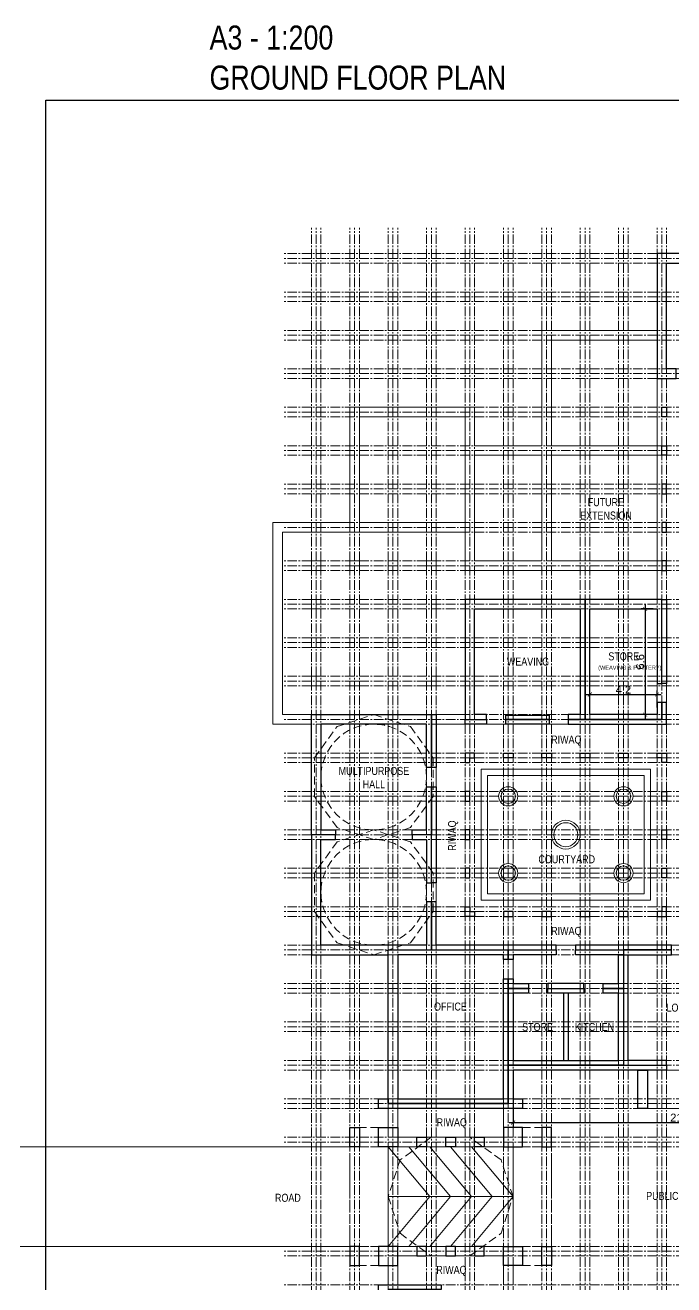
# Model space of a CAD drawing. Header units: millimetres. Extents: x 19 to 1143, y 22 to 444.
# Drawn here: x 191.1 to 231.7, y 170 to 248.7 of the extents above; entities that cross this region are included whole.
import ezdxf

# ---------------------------------------------------------------- set-up
doc = ezdxf.new("R2010")
doc.units = ezdxf.units.MM
doc.linetypes.add('ACAD_ISO04W100', pattern=[30, 24, -3, 0, -3])
doc.linetypes.add('HIDDEN', pattern=[0.375, 0.25, -0.125])
for name, color, linetype, lineweight in [('Above', 31, 'Continuous', 15), ('Elevation 1', 41, 'Continuous', 15), ('Elevation 2', 45, 'Continuous', 9), ('Future expansion', 63, 'Continuous', 9), ('Grid', 115, 'ACAD_ISO04W100', 5), ('Road', 252, 'Continuous', 13), ('Wall', 42, 'Continuous', 30)]:
    doc.layers.add(name, color=color, linetype=linetype, lineweight=lineweight)
doc.layers.add('Dimension', color=133, linetype='Continuous')
doc.layers.add('Text', color=254, linetype='Continuous')
doc.styles.add('1', font='arial.ttf')
doc.styles.add('THAI', font='', dxfattribs={"width": 0.8})
doc.styles.get('THAI').set_extended_font_data('VNI-Avo')
doc.dimstyles.new('A3-100', dxfattribs={"dimtxt": 0.5, "dimasz": 0.25, "dimexe": 0.25, "dimexo": 0.25, "dimgap": 0.05, "dimtad": 1, "dimdec": 1, "dimzin": 0, "dimdsep": 46, "dimtxsty": '1', "dimblk": 'ARCHTICK', "dimcen": 0.1, "dimdle": 0.25, "dimclrd": 256, "dimclre": 256, "dimclrt": 256, "dimadec": 0, "dimazin": 0, "dimtfac": 1, "dimtdec": 1, "dimtofl": 0, "dimtmove": 0, "dimatfit": 3, "dimldrblk": 'ARCHTICK', "dimfxl": 1, "dimtfillclr": 256, "dimtolj": 1, "dimtzin": 0, "dimarcsym": 0})

# ---------------------------------------------------------------- blocks, each defined once
blk = doc.blocks.new('_ArchTick')
at = {"color": 0, "linetype": 'ByBlock', "const_width": 0.15}
blk.add_lwpolyline([(-0.5, -0.5), (0.5, 0.5)], dxfattribs=at)
blk = doc.blocks.new('*D7')
at = {"layer": 'Defpoints', "color": 0, "transparency": 16777216}
for p in [(230.617, 212.182), (229.873, 205.582), (230.617, 205.582)]:
    blk.add_point(p, dxfattribs=at)
at = {"layer": 'Dimension', "lineweight": -2, "transparency": 16777216}
for p, q in [((230.367, 212.182), (229.623, 212.182)), ((229.873, 212.432), (229.873, 205.332)), ((230.367, 205.582), (229.623, 205.582))]:
    blk.add_line(p, q, dxfattribs=at)
at = {"layer": 'Dimension', "lineweight": -2, "transparency": 16777216, "xscale": 0.25, "yscale": 0.25, "zscale": 0.25}
for p, rotation in [((229.873, 212.182), 90), ((229.873, 205.582), 270)]:
    blk.add_blockref('_ArchTick', p, dxfattribs=dict(at, rotation=rotation))
at = {"layer": 'Dimension', "transparency": 16777216, "insert": (229.568, 208.882), "char_height": 0.5, "attachment_point": 5, "rotation": 90, "style": '1'}
blk.add_mtext('\\A1;6.6', dxfattribs=at)
blk = doc.blocks.new('*D8')
at = {"layer": 'Defpoints', "color": 0, "transparency": 16777216}
for p in [(230.617, 206.842), (226.417, 205.773), (230.617, 205.773)]:
    blk.add_point(p, dxfattribs=at)
at = {"layer": 'Dimension', "lineweight": -2, "transparency": 16777216}
for p, q in [((226.417, 206.023), (226.417, 207.092)), ((230.617, 206.023), (230.617, 207.092)), ((226.167, 206.842), (230.867, 206.842))]:
    blk.add_line(p, q, dxfattribs=at)
at = {"layer": 'Dimension', "lineweight": -2, "transparency": 16777216, "xscale": 0.25, "yscale": 0.25, "zscale": 0.25, "rotation": 180}
blk.add_blockref('_ArchTick', (226.417, 206.842), dxfattribs=at)
at = {"layer": 'Dimension', "lineweight": -2, "transparency": 16777216, "xscale": 0.25, "yscale": 0.25, "zscale": 0.25}
blk.add_blockref('_ArchTick', (230.617, 206.842), dxfattribs=at)
at = {"layer": 'Dimension', "transparency": 16777216, "insert": (228.517, 207.143), "char_height": 0.5, "attachment_point": 5, "style": '1'}
blk.add_mtext('\\A1;4.2', dxfattribs=at)
blk = doc.blocks.new('*D10')
at = {"layer": 'Defpoints', "color": 0, "transparency": 16777216}
for p in [(221.617, 183.382), (242.617, 183.573), (242.617, 180.095)]:
    blk.add_point(p, dxfattribs=at)
at = {"layer": 'Dimension', "lineweight": -2, "transparency": 16777216}
for p, q in [((221.617, 183.132), (221.617, 179.845)), ((242.617, 183.323), (242.617, 179.845)), ((221.367, 180.095), (242.867, 180.095))]:
    blk.add_line(p, q, dxfattribs=at)
at = {"layer": 'Dimension', "lineweight": -2, "transparency": 16777216, "xscale": 0.25, "yscale": 0.25, "zscale": 0.25, "rotation": 180}
blk.add_blockref('_ArchTick', (221.617, 180.095), dxfattribs=at)
at = {"layer": 'Dimension', "lineweight": -2, "transparency": 16777216, "xscale": 0.25, "yscale": 0.25, "zscale": 0.25}
blk.add_blockref('_ArchTick', (242.617, 180.095), dxfattribs=at)
at = {"layer": 'Dimension', "transparency": 16777216, "insert": (232.117, 180.4), "char_height": 0.5, "attachment_point": 5, "style": '1'}
blk.add_mtext('\\A1;21.0', dxfattribs=at)

msp = doc.modelspace()

# ---------------------------------------------------------------- linework, layer by layer
msp.add_lwpolyline([(192.417, 149.975), (192.417, 243.975), (271.817, 243.975), (271.817, 149.975)], close=True)
at = {"layer": 'Above', "linetype": 'HIDDEN', "ltscale": 2}
for p, q in [((214.417, 180.982), (214.417, 179.782)), ((221.017, 180.982), (221.017, 179.782)), ((221.617, 180.982), (221.617, 179.782)), ((213.217, 179.782), (212.017, 179.782)), ((222.217, 179.782), (223.417, 179.782)), ((214.417, 179.182), (215.617, 179.182)), ((216.217, 179.182), (217.417, 179.182)), ((218.017, 179.182), (219.217, 179.182)), ((219.817, 179.182), (221.017, 179.182)), ((211.417, 172.364), (211.417, 178.582)), ((213.217, 178.582), (212.017, 178.582)), ((222.217, 178.582), (223.417, 178.582)), ((224.017, 172.364), (224.017, 178.582)), ((213.217, 172.364), (212.017, 172.364)), ((222.217, 172.364), (223.417, 172.364)), ((214.417, 171.764), (215.617, 171.764)), ((216.217, 171.764), (217.417, 171.764)), ((218.017, 171.764), (219.217, 171.764)), ((219.817, 171.764), (221.017, 171.764)), ((213.217, 171.164), (212.017, 171.164)), ((214.417, 169.964), (214.417, 171.164)), ((221.017, 169.964), (221.017, 171.164)), ((221.617, 169.964), (221.617, 171.164)), ((222.217, 171.164), (223.417, 171.164))]:
    msp.add_line(p, q, dxfattribs=at)
for points in [[(212.917, 197.782), (210.625, 198.527), (209.208, 200.477), (209.208, 202.887), (210.625, 204.837), (212.917, 205.582), (215.209, 204.837), (216.626, 202.887), (216.626, 200.477), (215.209, 198.527)], [(212.917, 198.382), (210.625, 197.637), (209.208, 195.687), (209.208, 193.277), (210.625, 191.327), (212.917, 190.582), (215.209, 191.327), (216.626, 193.277), (216.626, 195.687), (215.209, 197.637)], [(221.617, 175.473), (220.872, 177.766), (218.922, 179.182), (216.512, 179.182), (214.562, 177.766), (213.817, 175.473), (214.562, 173.181), (216.512, 171.764), (218.922, 171.764), (220.872, 173.181)]]:
    msp.add_lwpolyline(points, close=True, dxfattribs=at)
for centre in [(212.917, 201.682), (212.917, 194.482)]:
    msp.add_circle(centre, 3.3, dxfattribs=at)
at = {"layer": 'Elevation 1'}
for p, q in [((230.617, 212.782), (230.617, 226.582)), ((231.217, 206.332), (231.217, 207.532)), ((218.617, 205.582), (216.817, 205.582)), ((218.617, 204.982), (216.817, 204.982)), ((219.967, 204.982), (221.167, 204.982)), ((223.867, 204.982), (225.067, 204.982)), ((216.817, 202.282), (216.817, 201.082)), ((216.817, 195.082), (216.817, 193.882)), ((224.317, 191.182), (225.517, 191.182)), ((231.517, 191.182), (232.717, 191.182)), ((231.517, 190.582), (232.717, 190.582)), ((221.617, 189.082), (221.617, 190.282)), ((222.592, 188.782), (223.792, 188.782)), ((226.042, 188.782), (227.242, 188.782)), ((231.217, 183.382), (233.017, 183.382)), ((213.817, 180.982), (213.817, 179.782)), ((214.417, 178.582), (215.617, 178.582)), ((216.217, 178.582), (217.417, 178.582)), ((218.017, 178.582), (219.217, 178.582)), ((219.817, 178.582), (221.017, 178.582)), ((221.617, 178.582), (221.617, 172.364)), ((214.417, 172.364), (215.617, 172.364)), ((216.217, 172.364), (217.417, 172.364)), ((218.017, 172.364), (219.217, 172.364)), ((219.817, 172.364), (221.017, 172.364)), ((213.817, 169.964), (213.817, 171.164))]:
    msp.add_line(p, q, dxfattribs=at)
for points in [[(230.217, 202.182), (219.617, 202.182), (219.617, 193.982), (230.217, 193.982)], [(229.817, 201.782), (220.017, 201.782), (220.017, 194.382), (229.817, 194.382)]]:
    msp.add_lwpolyline(points, close=True, dxfattribs=at)
at = {"layer": 'Elevation 2'}
msp.add_line((230.017, 180.982), (234.217, 180.982), dxfattribs=at)
for centre, radius in [((221.317, 200.482), 0.6), ((221.317, 200.482), 0.45), ((228.517, 200.482), 0.6), ((228.517, 200.482), 0.45), ((224.917, 198.082), 0.9), ((224.917, 198.082), 0.75), ((221.317, 195.682), 0.6), ((221.317, 195.682), 0.45), ((228.517, 195.682), 0.6), ((228.517, 195.682), 0.45)]:
    msp.add_circle(centre, radius, dxfattribs=at)
at = {"layer": 'Future expansion'}
for p, q in [((223.417, 229.582), (223.417, 222.382)), ((223.417, 229.582), (230.617, 229.582)), ((223.417, 229.582), (230.617, 229.582)), ((224.017, 228.982), (230.617, 228.982)), ((224.017, 228.982), (224.017, 222.382)), ((219.217, 224.782), (211.417, 224.782)), ((211.417, 224.782), (211.417, 217.582)), ((219.217, 222.382), (219.217, 224.782)), ((218.617, 224.182), (212.017, 224.182)), ((212.017, 224.182), (212.017, 217.582)), ((218.617, 217.582), (218.617, 224.182)), ((219.217, 222.382), (223.417, 222.382)), ((224.017, 222.382), (230.917, 222.382)), ((223.417, 221.782), (219.217, 221.782)), ((219.217, 215.182), (219.217, 221.782)), ((223.417, 221.782), (223.417, 215.182)), ((224.017, 221.782), (230.917, 221.782)), ((224.017, 221.782), (224.017, 215.182)), ((206.617, 217.582), (211.417, 217.582)), ((206.617, 204.982), (206.617, 217.582)), ((212.017, 217.582), (218.617, 217.582)), ((207.217, 216.982), (218.617, 216.982)), ((207.217, 205.582), (207.217, 216.982)), ((218.617, 214.582), (218.617, 216.982)), ((223.417, 215.182), (219.217, 215.182)), ((224.017, 215.182), (230.917, 215.182)), ((218.617, 214.582), (230.917, 214.582)), ((207.217, 205.582), (209.017, 205.582)), ((206.617, 204.982), (209.017, 204.982))]:
    msp.add_line(p, q, dxfattribs=at)
for points in [[(209.017, 215.182), (209.017, 214.582), (209.317, 214.582), (209.317, 214.882), (209.617, 214.882), (209.617, 215.182)], [(211.417, 215.182), (212.017, 215.182), (212.017, 214.882), (211.417, 214.882)], [(213.817, 215.182), (214.417, 215.182), (214.417, 214.882), (213.817, 214.882)], [(216.817, 215.182), (216.817, 214.582), (216.517, 214.582), (216.517, 214.882), (216.217, 214.882), (216.217, 215.182)], [(209.017, 212.782), (209.317, 212.782), (209.317, 212.182), (209.017, 212.182)], [(216.517, 212.782), (216.817, 212.782), (216.817, 212.182), (216.517, 212.182)], [(209.017, 210.382), (209.317, 210.382), (209.317, 209.782), (209.017, 209.782)], [(216.517, 210.382), (216.817, 210.382), (216.817, 209.782), (216.517, 209.782)], [(209.017, 207.382), (209.017, 207.982), (209.317, 207.982), (209.317, 207.682), (209.617, 207.682), (209.617, 207.382)], [(216.817, 207.382), (216.817, 207.982), (216.517, 207.982), (216.517, 207.682), (216.217, 207.682), (216.217, 207.382)], [(211.417, 207.382), (212.017, 207.382), (212.017, 207.682), (211.417, 207.682)], [(213.817, 207.382), (214.417, 207.382), (214.417, 207.682), (213.817, 207.682)]]:
    msp.add_lwpolyline(points, close=True, dxfattribs=at)
at = {"layer": 'Grid', "ltscale": 0.025}
for p, q in [((209.017, 157.582), (209.017, 235.987)), ((209.317, 157.582), (209.317, 235.987)), ((209.617, 157.582), (209.617, 235.987)), ((211.417, 157.582), (211.417, 235.987)), ((211.717, 157.582), (211.717, 235.987)), ((212.017, 157.582), (212.017, 235.987)), ((213.817, 157.582), (213.817, 235.987)), ((214.117, 157.582), (214.117, 235.987)), ((214.417, 157.582), (214.417, 235.987)), ((216.217, 157.582), (216.217, 235.987)), ((216.517, 157.582), (216.517, 235.987)), ((216.817, 157.582), (216.817, 235.987)), ((218.617, 157.582), (218.617, 235.987)), ((218.917, 157.582), (218.917, 235.987)), ((219.217, 157.582), (219.217, 235.987)), ((221.017, 157.582), (221.017, 235.987)), ((221.317, 157.582), (221.317, 235.987)), ((221.617, 157.582), (221.617, 235.987)), ((223.417, 157.582), (223.417, 235.987)), ((223.717, 157.582), (223.717, 235.987)), ((224.017, 157.582), (224.017, 235.987)), ((225.817, 157.582), (225.817, 235.987)), ((226.117, 157.582), (226.117, 235.987)), ((226.417, 157.582), (226.417, 235.987)), ((228.217, 157.582), (228.217, 235.987)), ((228.517, 157.582), (228.517, 235.987)), ((228.817, 157.582), (228.817, 235.987)), ((230.617, 157.582), (230.617, 235.987)), ((230.917, 157.582), (230.917, 235.987)), ((231.217, 157.582), (231.217, 235.987)), ((252.217, 234.382), (207.217, 234.382)), ((252.217, 234.082), (207.217, 234.082)), ((252.217, 233.782), (207.217, 233.782)), ((252.217, 231.982), (207.217, 231.982)), ((252.217, 231.682), (207.217, 231.682)), ((252.217, 231.382), (207.217, 231.382)), ((252.217, 229.582), (207.217, 229.582)), ((252.217, 229.282), (207.217, 229.282)), ((252.217, 228.982), (207.217, 228.982)), ((252.217, 227.182), (207.217, 227.182)), ((252.217, 226.882), (207.217, 226.882)), ((252.217, 226.582), (207.217, 226.582)), ((252.217, 224.782), (207.217, 224.782)), ((252.217, 224.482), (207.217, 224.482)), ((252.217, 224.182), (207.217, 224.182)), ((252.217, 222.382), (207.217, 222.382)), ((252.217, 222.082), (207.217, 222.082)), ((252.217, 221.782), (207.217, 221.782)), ((252.217, 219.982), (207.217, 219.982)), ((252.217, 219.682), (207.217, 219.682)), ((252.217, 219.382), (207.217, 219.382)), ((252.217, 217.582), (207.217, 217.582)), ((252.217, 217.282), (207.217, 217.282)), ((252.217, 216.982), (207.217, 216.982)), ((252.217, 215.182), (207.217, 215.182)), ((252.217, 214.882), (207.217, 214.882)), ((252.217, 214.582), (207.217, 214.582)), ((252.217, 212.782), (207.217, 212.782)), ((252.217, 212.482), (207.217, 212.482)), ((252.217, 212.182), (207.217, 212.182)), ((252.217, 210.382), (207.217, 210.382)), ((252.217, 210.082), (207.217, 210.082)), ((252.217, 209.782), (207.217, 209.782)), ((252.217, 207.982), (207.217, 207.982)), ((252.217, 207.682), (207.217, 207.682)), ((252.217, 207.382), (207.217, 207.382)), ((252.217, 205.582), (207.217, 205.582)), ((252.217, 205.282), (207.217, 205.282)), ((252.217, 204.982), (207.217, 204.982)), ((252.217, 203.182), (207.217, 203.182)), ((252.217, 202.882), (207.217, 202.882)), ((252.217, 202.582), (207.217, 202.582)), ((252.217, 200.782), (207.217, 200.782)), ((252.217, 200.482), (207.217, 200.482)), ((252.217, 200.182), (207.217, 200.182)), ((252.217, 198.382), (207.217, 198.382)), ((252.217, 198.082), (207.217, 198.082)), ((252.217, 197.782), (207.217, 197.782)), ((252.217, 195.982), (207.217, 195.982)), ((252.217, 195.682), (207.217, 195.682)), ((252.217, 195.382), (207.217, 195.382)), ((252.217, 193.582), (207.217, 193.582)), ((252.217, 193.282), (207.217, 193.282)), ((252.217, 192.982), (207.217, 192.982)), ((252.217, 191.182), (207.217, 191.182)), ((252.217, 190.882), (207.217, 190.882)), ((252.217, 190.582), (207.217, 190.582)), ((252.217, 188.782), (207.217, 188.782)), ((252.217, 188.482), (207.217, 188.482)), ((252.217, 188.182), (207.217, 188.182)), ((252.217, 186.382), (207.217, 186.382)), ((252.217, 186.082), (207.217, 186.082)), ((252.217, 185.782), (207.217, 185.782)), ((252.217, 183.982), (207.217, 183.982)), ((252.217, 183.682), (207.217, 183.682)), ((252.217, 183.382), (207.217, 183.382)), ((252.217, 181.582), (207.217, 181.582)), ((252.217, 181.282), (207.217, 181.282)), ((252.217, 180.982), (207.217, 180.982)), ((252.217, 179.182), (207.217, 179.182)), ((252.217, 178.882), (207.217, 178.882)), ((252.217, 178.582), (207.217, 178.582)), ((252.217, 172.364), (207.217, 172.364)), ((252.217, 172.064), (207.217, 172.064)), ((252.217, 171.764), (207.217, 171.764)), ((252.217, 169.964), (207.217, 169.964))]:
    msp.add_line(p, q, dxfattribs=at)
at = {"layer": 'Road'}
for p, q in [((18.587, 178.582), (211.417, 178.582)), ((213.817, 172.364), (213.817, 178.582)), ((213.817, 175.473), (221.617, 175.473)), ((18.587, 172.364), (211.417, 172.364))]:
    msp.add_line(p, q, dxfattribs=at)
for points in [[(213.817, 178.582), (216.417, 175.473), (213.817, 172.364)], [(215.117, 178.582), (217.717, 175.473), (215.117, 172.364)], [(216.417, 178.582), (219.017, 175.473), (216.417, 172.364)], [(217.717, 178.582), (220.317, 175.473), (217.717, 172.364)], [(219.017, 178.582), (221.617, 175.473), (219.017, 172.364)]]:
    msp.add_lwpolyline(points, dxfattribs=at)
at = {"layer": 'Wall'}
for p, q in [((224.767, 188.182), (224.767, 183.982)), ((225.067, 188.182), (225.067, 183.982)), ((229.717, 183.982), (228.817, 183.982))]:
    msp.add_line(p, q, dxfattribs=at)
for points in [[(238.117, 232.282), (238.117, 234.382), (230.617, 234.382), (230.617, 226.582), (231.817, 226.582), (231.817, 227.182), (231.217, 227.182), (231.217, 233.782), (237.817, 233.782), (237.817, 232.282), (238.117, 232.282)], [(230.917, 209.482), (230.917, 212.782), (226.117, 212.782), (226.117, 205.282), (230.917, 205.282), (230.917, 206.332), (230.617, 206.332), (230.617, 205.582), (226.417, 205.582), (226.417, 212.182), (230.617, 212.182), (230.617, 207.532), (230.917, 207.532)], [(230.917, 212.782), (231.217, 212.782), (231.217, 207.532), (230.917, 207.532), (230.917, 212.482), (230.917, 212.482), (230.917, 212.782)], [(225.067, 205.282), (225.067, 204.982), (231.217, 204.982), (231.217, 206.332), (230.917, 206.332), (230.917, 205.282), (225.067, 205.282)], [(210.517, 198.082), (209.017, 198.082), (209.017, 205.582), (216.517, 205.582), (216.517, 202.282), (216.217, 202.282), (216.217, 204.982), (209.617, 204.982), (209.617, 198.382), (210.517, 198.382), (210.517, 198.082)], [(216.817, 205.582), (216.817, 204.982), (216.817, 204.982), (216.817, 202.282), (216.517, 202.282), (216.517, 205.582), (216.817, 205.582)], [(218.617, 205.282), (218.917, 205.282), (218.917, 205.282), (219.967, 205.282), (219.967, 204.982), (218.617, 204.982), (218.617, 205.282)], [(215.317, 198.082), (215.317, 198.382), (216.217, 198.382), (216.217, 201.082), (216.517, 201.082), (216.517, 198.082), (215.317, 198.082)], [(216.517, 201.082), (216.817, 201.082), (216.817, 195.082), (216.517, 195.082), (216.517, 201.082)], [(210.517, 198.082), (209.017, 198.082), (209.017, 190.582), (213.817, 190.582), (213.817, 190.875), (216.517, 190.882), (216.517, 193.882), (216.217, 193.882), (216.217, 191.182), (209.617, 191.182), (209.617, 197.782), (210.517, 197.782), (210.517, 198.082)], [(215.317, 198.082), (215.317, 197.782), (216.217, 197.782), (216.217, 195.082), (216.517, 195.082), (216.517, 198.082), (215.317, 198.082)], [(224.317, 190.882), (224.317, 191.182), (216.817, 191.182), (216.817, 193.882), (216.517, 193.882), (216.517, 190.882), (224.317, 190.882)], [(221.617, 190.282), (221.317, 190.282), (221.317, 190.882), (224.317, 190.882), (224.317, 190.582), (221.617, 190.582), (221.617, 190.282)], [(228.217, 190.582), (228.217, 190.582), (225.517, 190.582), (225.517, 190.882), (228.517, 190.882), (228.517, 190.582), (228.217, 190.582)], [(228.517, 188.782), (228.517, 188.482), (227.242, 188.482), (227.242, 188.782), (228.217, 188.782), (228.217, 190.582), (228.517, 190.582)], [(228.517, 190.582), (228.817, 190.582), (228.817, 190.582), (231.517, 190.582), (231.517, 190.882), (228.517, 190.882), (228.517, 190.582)], [(231.517, 190.882), (228.517, 190.882), (228.517, 183.682), (231.217, 183.682), (231.217, 183.982), (228.817, 183.982), (228.817, 190.582), (231.517, 190.582), (231.517, 190.582)], [(231.217, 183.682), (231.217, 183.382), (221.617, 183.382), (221.617, 181.582), (222.217, 181.582), (222.217, 180.982), (213.217, 180.982), (213.217, 181.582), (213.817, 181.582), (213.817, 181.282), (221.317, 181.282), (221.317, 183.682), (231.217, 183.682)]]:
    msp.add_lwpolyline(points, dxfattribs=at)
for points in [[(230.917, 224.782), (231.217, 224.782), (231.217, 224.182), (230.917, 224.182)], [(230.917, 222.382), (231.217, 222.382), (231.217, 221.782), (230.917, 221.782)], [(231.217, 219.982), (230.917, 219.982), (230.917, 219.382), (231.217, 219.382)], [(231.217, 217.582), (230.917, 217.582), (230.917, 216.982), (231.217, 216.982)], [(231.217, 215.182), (230.917, 215.182), (230.917, 214.582), (231.217, 214.582)], [(225.067, 205.282), (226.117, 205.282), (226.117, 212.782), (218.617, 212.782), (218.617, 205.282), (219.967, 205.282), (219.967, 205.582), (219.217, 205.582), (219.217, 212.182), (225.817, 212.182), (225.817, 205.582), (225.067, 205.582)], [(221.167, 205.559), (223.867, 205.559), (223.867, 205.27), (221.167, 205.27)], [(221.167, 205.27), (223.867, 205.27), (223.867, 204.982), (221.167, 204.982)], [(218.617, 203.182), (218.617, 202.582), (218.917, 202.582), (218.917, 202.882), (219.217, 202.882), (219.217, 203.182)], [(221.017, 203.182), (221.617, 203.182), (221.617, 202.882), (221.017, 202.882)], [(223.417, 203.182), (224.017, 203.182), (224.017, 202.882), (223.417, 202.882)], [(225.817, 203.182), (226.417, 203.182), (226.417, 202.882), (225.817, 202.882)], [(228.217, 203.182), (228.817, 203.182), (228.817, 202.882), (228.217, 202.882)], [(231.217, 203.182), (231.217, 202.582), (230.917, 202.582), (230.917, 202.882), (230.617, 202.882), (230.617, 203.182)], [(218.917, 200.782), (218.617, 200.782), (218.617, 200.182), (218.917, 200.182)], [(230.917, 200.782), (231.217, 200.782), (231.217, 200.182), (230.917, 200.182)], [(218.917, 198.382), (218.617, 198.382), (218.617, 197.782), (218.917, 197.782)], [(230.917, 198.382), (231.217, 198.382), (231.217, 197.782), (230.917, 197.782)], [(218.917, 195.982), (218.617, 195.982), (218.617, 195.382), (218.917, 195.382)], [(230.917, 195.982), (231.217, 195.982), (231.217, 195.382), (230.917, 195.382)], [(218.617, 192.982), (218.617, 193.582), (218.917, 193.582), (218.917, 193.282), (219.217, 193.282), (219.217, 192.982)], [(231.217, 192.982), (231.217, 193.582), (230.917, 193.582), (230.917, 193.282), (230.617, 193.282), (230.617, 192.982)], [(221.017, 192.982), (221.617, 192.982), (221.617, 193.282), (221.017, 193.282)], [(223.417, 192.982), (224.017, 192.982), (224.017, 193.282), (223.417, 193.282)], [(225.817, 192.982), (226.417, 192.982), (226.417, 193.282), (225.817, 193.282)], [(228.217, 192.982), (228.817, 192.982), (228.817, 193.282), (228.217, 193.282)], [(221.317, 189.082), (221.317, 181.282), (213.817, 181.282), (213.817, 190.882), (221.317, 190.882), (221.317, 190.282), (221.017, 190.282), (221.017, 190.582), (214.417, 190.582), (214.417, 181.582), (221.017, 181.582), (221.017, 189.082)], [(231.517, 191.182), (225.517, 191.182), (225.517, 190.882), (231.517, 190.882)], [(221.617, 189.082), (221.617, 188.782), (222.592, 188.782), (222.592, 188.482), (221.317, 188.482), (221.317, 189.082)], [(227.242, 188.182), (227.242, 188.482), (228.517, 188.482), (228.517, 183.682), (221.317, 183.682), (221.317, 188.482), (222.592, 188.482), (222.592, 188.182), (221.617, 188.182), (221.617, 183.982), (228.217, 183.982), (228.217, 188.182)], [(226.042, 188.482), (226.042, 188.782), (223.792, 188.782), (223.792, 188.482)], [(226.042, 188.182), (223.792, 188.182), (223.792, 188.482), (226.042, 188.482)], [(229.417, 183.382), (230.017, 183.382), (230.017, 180.982), (229.417, 180.982)], [(211.417, 179.782), (212.017, 179.782), (212.017, 178.582), (211.417, 178.582)], [(213.217, 179.782), (214.417, 179.782), (214.417, 178.582), (213.217, 178.582)], [(222.217, 179.782), (221.017, 179.782), (221.017, 178.582), (222.217, 178.582)], [(224.017, 179.782), (223.417, 179.782), (223.417, 178.582), (224.017, 178.582)], [(215.617, 179.182), (216.217, 179.182), (216.217, 178.582), (215.617, 178.582)], [(217.417, 179.182), (218.017, 179.182), (218.017, 178.582), (217.417, 178.582)], [(219.217, 179.182), (219.817, 179.182), (219.817, 178.582), (219.217, 178.582)], [(211.417, 171.164), (212.017, 171.164), (212.017, 172.364), (211.417, 172.364)], [(213.217, 171.164), (214.417, 171.164), (214.417, 172.364), (213.217, 172.364)], [(215.617, 171.764), (216.217, 171.764), (216.217, 172.364), (215.617, 172.364)], [(217.417, 171.764), (218.017, 171.764), (218.017, 172.364), (217.417, 172.364)], [(219.217, 171.764), (219.817, 171.764), (219.817, 172.364), (219.217, 172.364)], [(222.217, 171.164), (221.017, 171.164), (221.017, 172.364), (222.217, 172.364)], [(224.017, 171.164), (223.417, 171.164), (223.417, 172.364), (224.017, 172.364)], [(213.217, 169.964), (217.117, 169.964), (217.117, 169.664), (213.817, 169.664), (213.817, 169.364), (213.217, 169.364)]]:
    msp.add_lwpolyline(points, close=True, dxfattribs=at)

# ---------------------------------------------------------------- texts
at = {"layer": 'Text', "attachment_point": 1, "style": 'THAI'}
for s, width, insert, char_height in [('{\\fArial|b0|i0|c0|p34;A3 - 1:200\\PGROUND FLOOR PLAN}', 32.90016, (202.653, 248.628), 1.5), ('\\pi4.554;{\\fArial|b0|i0|c0|p34;FUTURE\\P\\pi4.07951;EXTENSION}', 11.29818, (221.735, 219.105), 0.5), ('\\pi4.71417;{\\fArial|b0|i0|c0|p34;STORE\\P\\pi4.07924;\\H0.5x;(WEAVING & POTTERY)}', 11.29818, (222.861, 209.476), 0.5), ('\\pi4.35046;{\\fArial|b0|i0|c0|p34;WEAVING}', 11.29818, (216.884, 209.146), 0.5), ('\\pi4.73449;{\\fArial|b0|i0|c0|p34;RIWAQ}', 11.29818, (219.269, 204.272), 0.5), ('\\pi3.48033;{\\fArial|b0|i0|c0|p34;MULTIPURPOSE\\P\\pi4.98252;HALL}', 11.29818, (207.242, 202.316), 0.5), ('\\pi3.9083;{\\fArial|b0|i0|c0|p34;COURTYARD}', 11.29818, (219.298, 196.798), 0.5), ('\\pi4.73449;{\\fArial|b0|i0|c0|p34;RIWAQ}', 11.29818, (219.269, 192.323), 0.5), ('\\pi4.65318;{\\fArial|b0|i0|c0|p34;OFFICE}', 11.29818, (212.028, 187.595), 0.5), ('\\pi4.73995;{\\fArial|b0|i0|c0|p34;LOBBY}', 11.29818, (226.472, 187.528), 0.5), ('\\pi4.71417;{\\fArial|b0|i0|c0|p34;STORE}', 11.29818, (217.474, 186.319), 0.5), ('\\pi4.46615;{\\fArial|b0|i0|c0|p34;KITCHEN}', 11.29818, (221.017, 186.319), 0.5), ('\\pi4.73449;{\\fArial|b0|i0|c0|p34;RIWAQ}', 11.29818, (212.109, 180.367), 0.5), ('\\pi4.8787;{\\fArial|b0|i0|c0|p34;ROAD}', 11.29818, (201.862, 175.65), 0.5), ('\\pi3.41881;{\\fArial|b0|i0|c0|p34;PUBLIC SQUARE}', 11.29818, (226.524, 175.767), 0.5), ('\\pi4.73449;{\\fArial|b0|i0|c0|p34;RIWAQ}', 11.29818, (212.088, 171.149), 0.5)]:
    msp.add_mtext_dynamic_manual_height_columns(s, width=width, gutter_width=1, heights=[0], dxfattribs=dict(at, insert=insert, char_height=char_height))
at = {"layer": 'Text', "insert": (217.557, 192.344), "char_height": 0.5, "attachment_point": 1, "rotation": 90, "style": 'THAI'}
msp.add_mtext_dynamic_manual_height_columns('\\pi4.73449;{\\fArial|b0|i0|c0|p34;RIWAQ}', width=11.29818, gutter_width=1, heights=[0], dxfattribs=at)

# ---------------------------------------------------------------- dimensions: what is measured, and where the dimension line sits
at = {"layer": 'Dimension'}
dim = msp.add_linear_dim(base=(229.873, 205.582), p1=(230.617, 212.182), p2=(230.617, 205.582), angle=90, dimstyle='A3-100', dxfattribs=at)
dim.commit()
dim.dimension.update_dxf_attribs({"geometry": '*D7', "text_midpoint": (229.568, 208.882)})
for base, p1, p2, picture, middle in [((230.617, 206.842), (226.417, 205.773), (230.617, 205.773), '*D8', (228.517, 207.143)), ((242.617, 180.095), (221.617, 183.382), (242.617, 183.573), '*D10', (232.117, 180.4))]:
    dim = msp.add_linear_dim(base=base, p1=p1, p2=p2, dimstyle='A3-100', dxfattribs=at)
    dim.commit()
    dim.dimension.update_dxf_attribs({"geometry": picture, "text_midpoint": middle})

doc.saveas('drawing.dxf')
